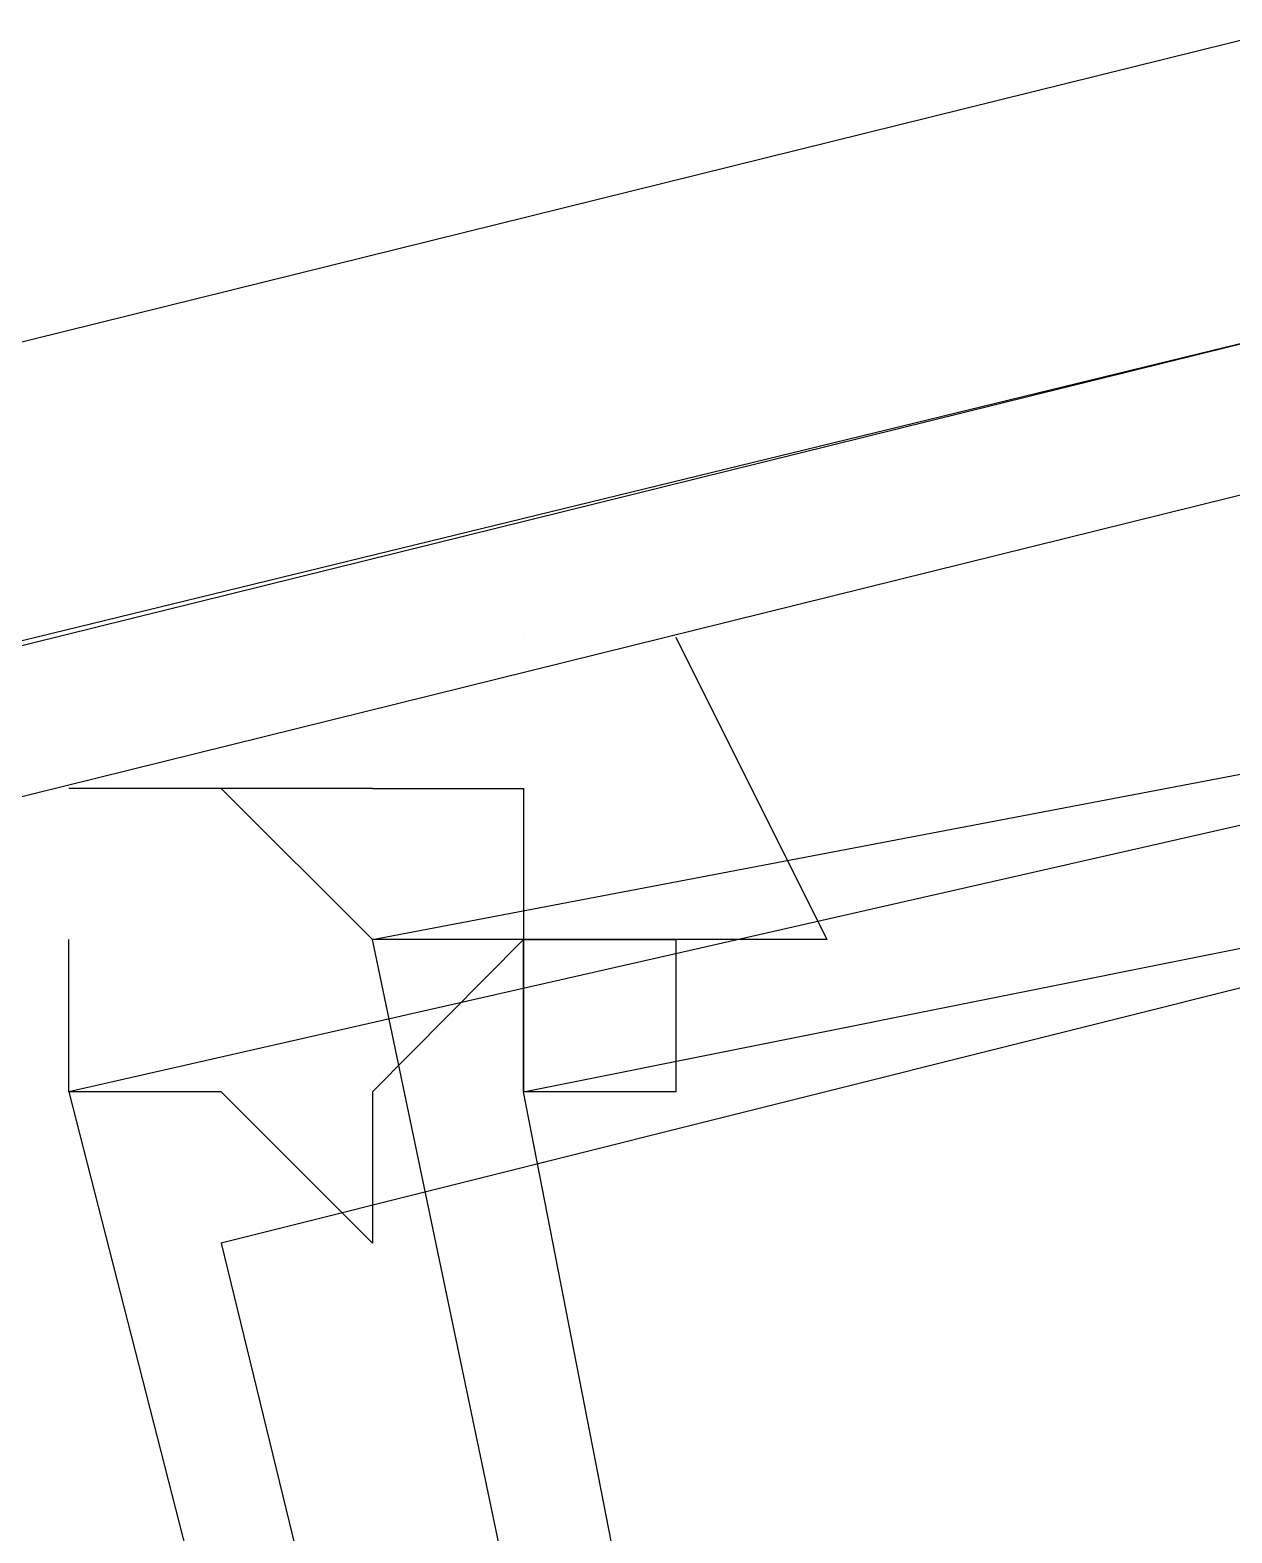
# Model space of a CAD drawing. Header units: feet. Extents: x -84 to 198, y -22 to 181.
# Drawn here: x 63.5699 to 63.6756, y 151.3256 to 151.4578 of the extents above; entities that cross this region are included whole.
import ezdxf

# ---------------------------------------------------------------- set-up
doc = ezdxf.new("R2010")
doc.units = ezdxf.units.FT
doc.layers.add('A-LINEA', color=7, linetype='CONTINUOUS')

msp = doc.modelspace()

# ---------------------------------------------------------------- linework, layer by layer
at = {"layer": 'A-LINEA'}
msp.add_line((63.5867, 151.3644), (63.5867, 151.3644), dxfattribs=at)
msp.add_line((63.5867, 151.3644), (63.5867, 151.3644), dxfattribs=at)
msp.add_line((63.5867, 151.3644), (63.5867, 151.3644), dxfattribs=at)
msp.add_line((63.5867, 151.3644), (63.5867, 151.3644), dxfattribs=at)
for points in [[(59.8533, 150.5111), (63.68, 151.4578), (63.68, 151.4444), (63.68, 151.4311), (59.8533, 150.4978), (59.84, 150.5111), (59.8533, 150.5111)], [(59.8533, 150.5111), (63.68, 151.4578), (63.68, 151.4444), (63.68, 151.4311), (59.8533, 150.4978), (59.84, 150.5111), (59.8533, 150.5111)], [(59.8533, 150.4844), (63.68, 151.4311), (63.6933, 151.4178), (63.68, 151.4178), (59.8533, 150.4711), (59.8533, 150.4844)], [(59.8533, 150.4844), (63.68, 151.4311), (63.6933, 151.4178), (63.68, 151.4178), (59.8533, 150.4711), (59.8533, 150.4844)], [(63.72, 150.7911), (64, 150.8711), (63.8667, 151.4311), (63.5733, 151.3644), (63.72, 150.7911)], [(63.72, 150.7911), (64, 150.8711), (63.8667, 151.4311), (63.5733, 151.3644), (63.72, 150.7911)], [(64, 150.8578), (63.72, 150.8044), (63.6, 151.3778), (63.88, 151.4311), (64, 150.8578)], [(64, 150.8578), (63.72, 150.8044), (63.6, 151.3778), (63.88, 151.4311), (64, 150.8578)], [(63.72, 150.8044), (63.9867, 150.8711), (63.8533, 151.4178), (63.5867, 151.3511), (63.72, 150.8044)], [(63.72, 150.8044), (63.9867, 150.8711), (63.8533, 151.4178), (63.5867, 151.3511), (63.72, 150.8044)], [(63.9867, 150.8711), (63.72, 150.8178), (63.6133, 151.3644), (63.88, 151.4178), (63.9867, 150.8711)], [(63.9867, 150.8711), (63.72, 150.8178), (63.6133, 151.3644), (63.88, 151.4178), (63.9867, 150.8711)], [(63.6267, 151.4044), (63.6267, 151.4044), (63.6267, 151.4044), (63.6267, 151.4044), (63.64, 151.3778), (63.64, 151.3778), (63.6133, 151.3778), (63.6133, 151.3778), (63.6133, 151.3778), (63.6267, 151.3778), (63.6267, 151.3644), (63.6133, 151.3644), (63.6133, 151.3644), (63.6133, 151.3644), (63.6133, 151.3644), (63.6133, 151.3644), (63.6133, 151.3778), (63.6133, 151.3778), (63.6, 151.3778), (63.6, 151.3778), (63.5867, 151.3911), (63.5867, 151.3911)], [(63.6267, 151.4044), (63.6267, 151.4044), (63.6267, 151.4044), (63.6267, 151.4044), (63.64, 151.3778), (63.64, 151.3778), (63.6133, 151.3778), (63.6133, 151.3778), (63.6133, 151.3778), (63.6267, 151.3778), (63.6267, 151.3644), (63.6133, 151.3644), (63.6133, 151.3644), (63.6133, 151.3644), (63.6133, 151.3644), (63.6133, 151.3644), (63.6133, 151.3778), (63.6133, 151.3778), (63.6, 151.3778), (63.6, 151.3778), (63.5867, 151.3911), (63.5867, 151.3911)], [(63.6133, 151.4044), (63.6133, 151.4044), (63.6133, 151.4044)], [(63.6133, 151.4044), (63.6133, 151.4044), (63.6133, 151.4044)], [(63.6, 151.3911), (63.5867, 151.3911), (63.5867, 151.3911), (63.5733, 151.3911), (63.5733, 151.3911)], [(63.6, 151.3911), (63.5867, 151.3911), (63.5867, 151.3911), (63.5733, 151.3911), (63.5733, 151.3911)], [(63.6, 151.3911), (63.6, 151.3911), (63.6, 151.3911)], [(63.6, 151.3911), (63.6, 151.3911), (63.6133, 151.3911), (63.6133, 151.3911), (63.6133, 151.3778), (63.6133, 151.3778), (63.6, 151.3644), (63.6, 151.3644), (63.6, 151.3644), (63.6, 151.3644), (63.6, 151.3644), (63.6, 151.3644), (63.6, 151.3511)], [(63.6, 151.3911), (63.6, 151.3911), (63.6, 151.3911)], [(63.6, 151.3911), (63.6, 151.3911), (63.6133, 151.3911), (63.6133, 151.3911), (63.6133, 151.3778), (63.6133, 151.3778), (63.6, 151.3644), (63.6, 151.3644), (63.6, 151.3644), (63.6, 151.3644), (63.6, 151.3644), (63.6, 151.3644), (63.6, 151.3511)], [(63.6, 151.3511), (63.5867, 151.3644), (63.5867, 151.3644), (63.5867, 151.3644), (63.5867, 151.3644), (63.5867, 151.3644), (63.5733, 151.3644), (63.5733, 151.3644), (63.5733, 151.3778), (63.5733, 151.3778)], [(63.6, 151.3511), (63.5867, 151.3644), (63.5867, 151.3644), (63.5867, 151.3644), (63.5867, 151.3644), (63.5867, 151.3644), (63.5733, 151.3644), (63.5733, 151.3644), (63.5733, 151.3778), (63.5733, 151.3778)], [(63.6, 151.3644), (63.6, 151.3644), (63.6, 151.3644)], [(63.6, 151.3644), (63.6, 151.3644), (63.6, 151.3644)]]:
    msp.add_lwpolyline(points, dxfattribs=at)
msp.add_lwpolyline([(63.6133, 151.3778), (63.6133, 151.3778), (63.6133, 151.3644), (63.6133, 151.3644)], close=True, dxfattribs=at)
msp.add_lwpolyline([(63.6133, 151.3778), (63.6133, 151.3778), (63.6133, 151.3644), (63.6133, 151.3644)], close=True, dxfattribs=at)

doc.saveas('drawing.dxf')
